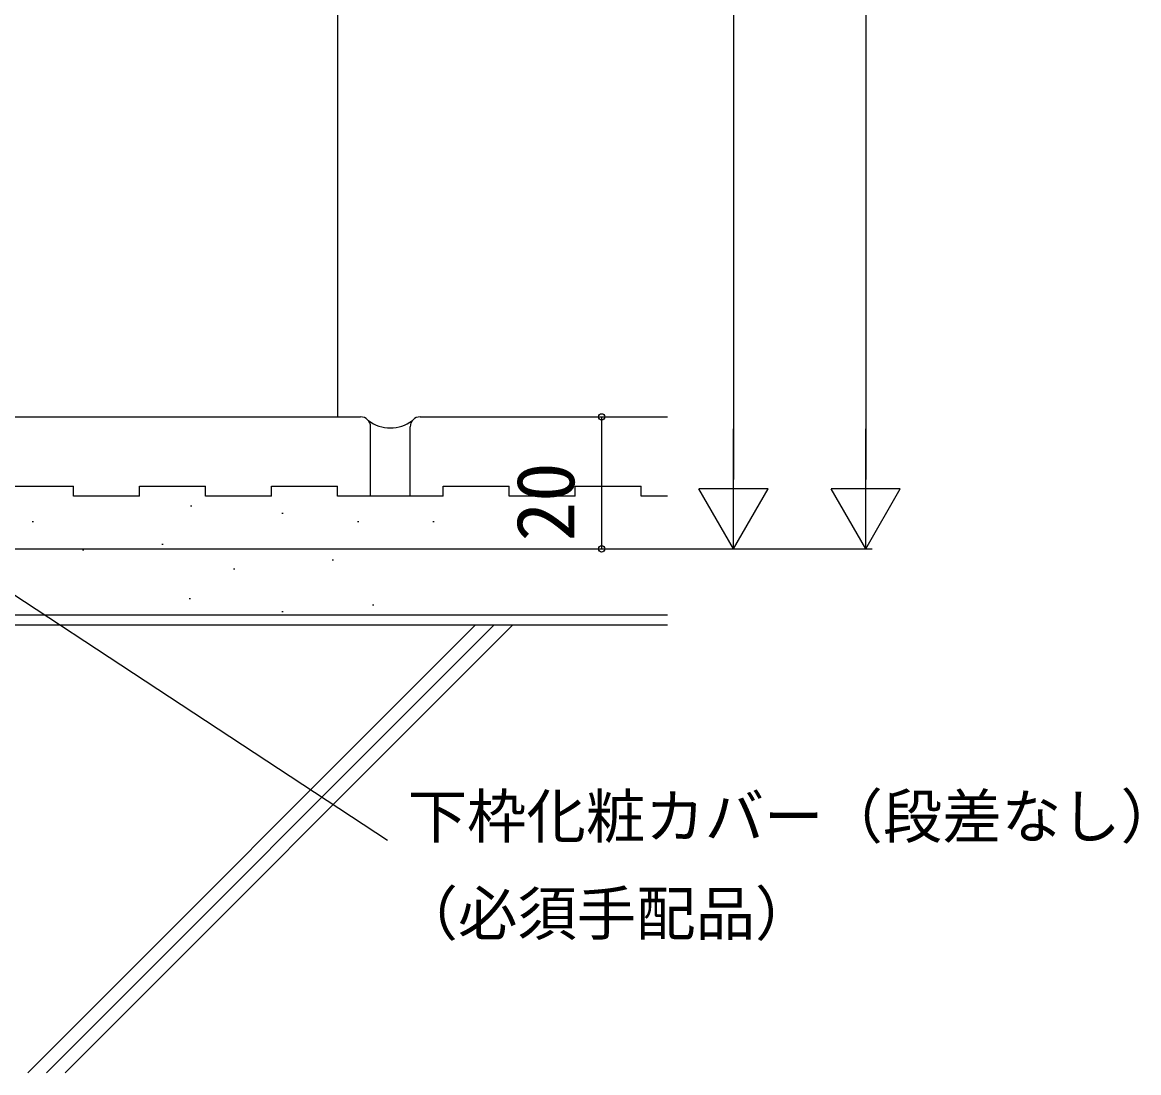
# Model space of a CAD drawing. Units: millimetres, scale not verified. Extents: x -525 to 525, y -783 to 779.
# Drawn here: x -71.2 to 97.9, y -190.5 to -31.4 of the extents above; entities that cross this region are included whole.
import ezdxf
from ezdxf.enums import TextEntityAlignment as Align

# ---------------------------------------------------------------- set-up
doc = ezdxf.new("R2010")
doc.units = ezdxf.units.MM
doc.header["$LTSCALE"] = 4
for name, color, linetype in [('0-6_YKK_D', 6, 'Continuous'), ('0-8_YSS_K', 3, 'Continuous'), ('0-9_YSS_KE', 3, 'Continuous')]:
    doc.layers.add(name, color=color, linetype=linetype)
doc.styles.add('ＭＳ ゴシック', font='')
doc.styles.get('ＭＳ ゴシック').set_extended_font_data('MS Gothic')

msp = doc.modelspace()

# ---------------------------------------------------------------- linework, layer by layer
at = {"layer": '0-6_YKK_D'}
for p, q in [((56.551, 337.33), (56.551, -100.67)), ((36.551, 327.33), (36.551, -100.67)), ((-9.951, -91.17), (17.55, -91.17)), ((16.55, -91.17), (16.55, -111.17)), ((36.551, -111.17), (36.551, -92.984)), ((56.551, -111.17), (56.551, -92.983)), ((36.551, -111.17), (31.301, -102.077)), ((41.801, -102.077), (31.301, -102.077)), ((36.551, -111.17), (41.801, -102.077)), ((56.551, -111.17), (51.301, -102.077)), ((61.801, -102.077), (51.301, -102.077)), ((56.551, -111.17), (61.801, -102.077)), ((-150.249, -111.17), (57.551, -111.17)), ((-143.55, -111.17), (37.551, -111.17)), ((-91.95, -111.17), (17.55, -111.17))]:
    msp.add_line(p, q, dxfattribs=at)
msp.add_lwpolyline([(-113.477, -91.17), (-111.346, -92.571), (-15.862, -155.312)], dxfattribs=at)
for centre in [(16.55, -91.17), (16.55, -111.17)]:
    msp.add_circle(centre, 0.478, dxfattribs=at)
at = {"layer": '0-8_YSS_K'}
for p, q in [((-23.449, 114.057), (-23.449, -91.17)), ((-73.451, -101.67), (-63.451, -101.67)), ((-63.451, -103.17), (-63.451, -101.67)), ((-43.451, -103.17), (-43.451, -101.67)), ((-43.451, -103.17), (-43.451, -101.67)), ((-23.451, -103.17), (-23.451, -101.67)), ((-7.451, -101.67), (2.549, -101.67)), ((-7.451, -103.17), (-7.451, -101.67)), ((2.549, -103.17), (2.549, -101.67)), ((12.549, -101.67), (22.549, -101.67)), ((12.549, -103.17), (12.549, -101.67)), ((-53.451, -103.17), (-63.451, -103.17)), ((-45.718, -104.657), (-45.518, -104.657)), ((-33.451, -103.17), (-43.451, -103.17)), ((-33.451, -103.17), (-43.451, -103.17)), ((-7.451, -103.17), (-23.451, -103.17)), ((12.549, -103.17), (2.549, -103.17)), ((-31.87, -105.774), (-31.67, -105.774)), ((-69.716, -107.044), (-69.516, -107.044)), ((-20.447, -107.044), (-20.247, -107.044)), ((-9.024, -107.044), (-8.824, -107.044)), ((-62.101, -111.313), (-61.9, -111.313)), ((-50.058, -110.445), (-49.858, -110.445)), ((-24.255, -112.851), (-24.055, -112.851)), ((-39.207, -114.169), (-39.006, -114.169)), ((-45.94, -118.702), (-45.74, -118.702)), ((-18.178, -119.659), (-17.978, -119.659)), ((-56.376, -121.177), (-56.176, -121.177)), ((-31.87, -120.659), (-31.67, -120.659)), ((-73.716, -122.67), (26.549, -122.67)), ((-2.538, -122.67), (-70.393, -190.525)), ((0.29, -122.67), (-67.565, -190.525)), ((3.118, -122.67), (-64.737, -190.525))]:
    msp.add_line(p, q, dxfattribs=at)
for points in [[(-53.451, -103.17), (-53.451, -101.67), (-43.451, -101.67)], [(-33.451, -103.17), (-33.451, -101.67), (-23.451, -101.67)], [(26.549, -103.17), (22.549, -103.17), (22.549, -101.67)]]:
    msp.add_lwpolyline(points, dxfattribs=at)
msp.add_arc((-15.451, -87.299), 5.543, 233.02901, 306.97099, dxfattribs=at)
at = {"layer": '0-9_YSS_KE'}
for p, q in [((-116.949, -91.17), (-19.951, -91.17)), ((-10.951, -91.17), (26.549, -91.17)), ((-18.451, -103.17), (-18.451, -92.67)), ((-12.451, -103.17), (-12.451, -92.67)), ((-113.049, -121.17), (26.549, -121.17))]:
    msp.add_line(p, q, dxfattribs=at)
for centre, start, end in [((-19.951, -92.67), 0, 90), ((-10.951, -92.67), 90, 180)]:
    msp.add_arc(centre, 1.5, start, end, dxfattribs=at)

# ---------------------------------------------------------------- texts
at = {"layer": '0-6_YKK_D', "style": 'ＭＳ ゴシック'}
msp.add_text('20', height=8.798, rotation=90, dxfattribs=at).set_placement((15.05, -110.034), align=Align.BOTTOM_LEFT)
for s, p in [('下枠化粧カバー（段差なし）', (-12.835, -156.963)), ('（必須手配品）', (-14.215, -171.68))]:
    msp.add_text(s, height=6.598, dxfattribs=at).set_placement(p, align=Align.BOTTOM_LEFT)

doc.saveas('drawing.dxf')
